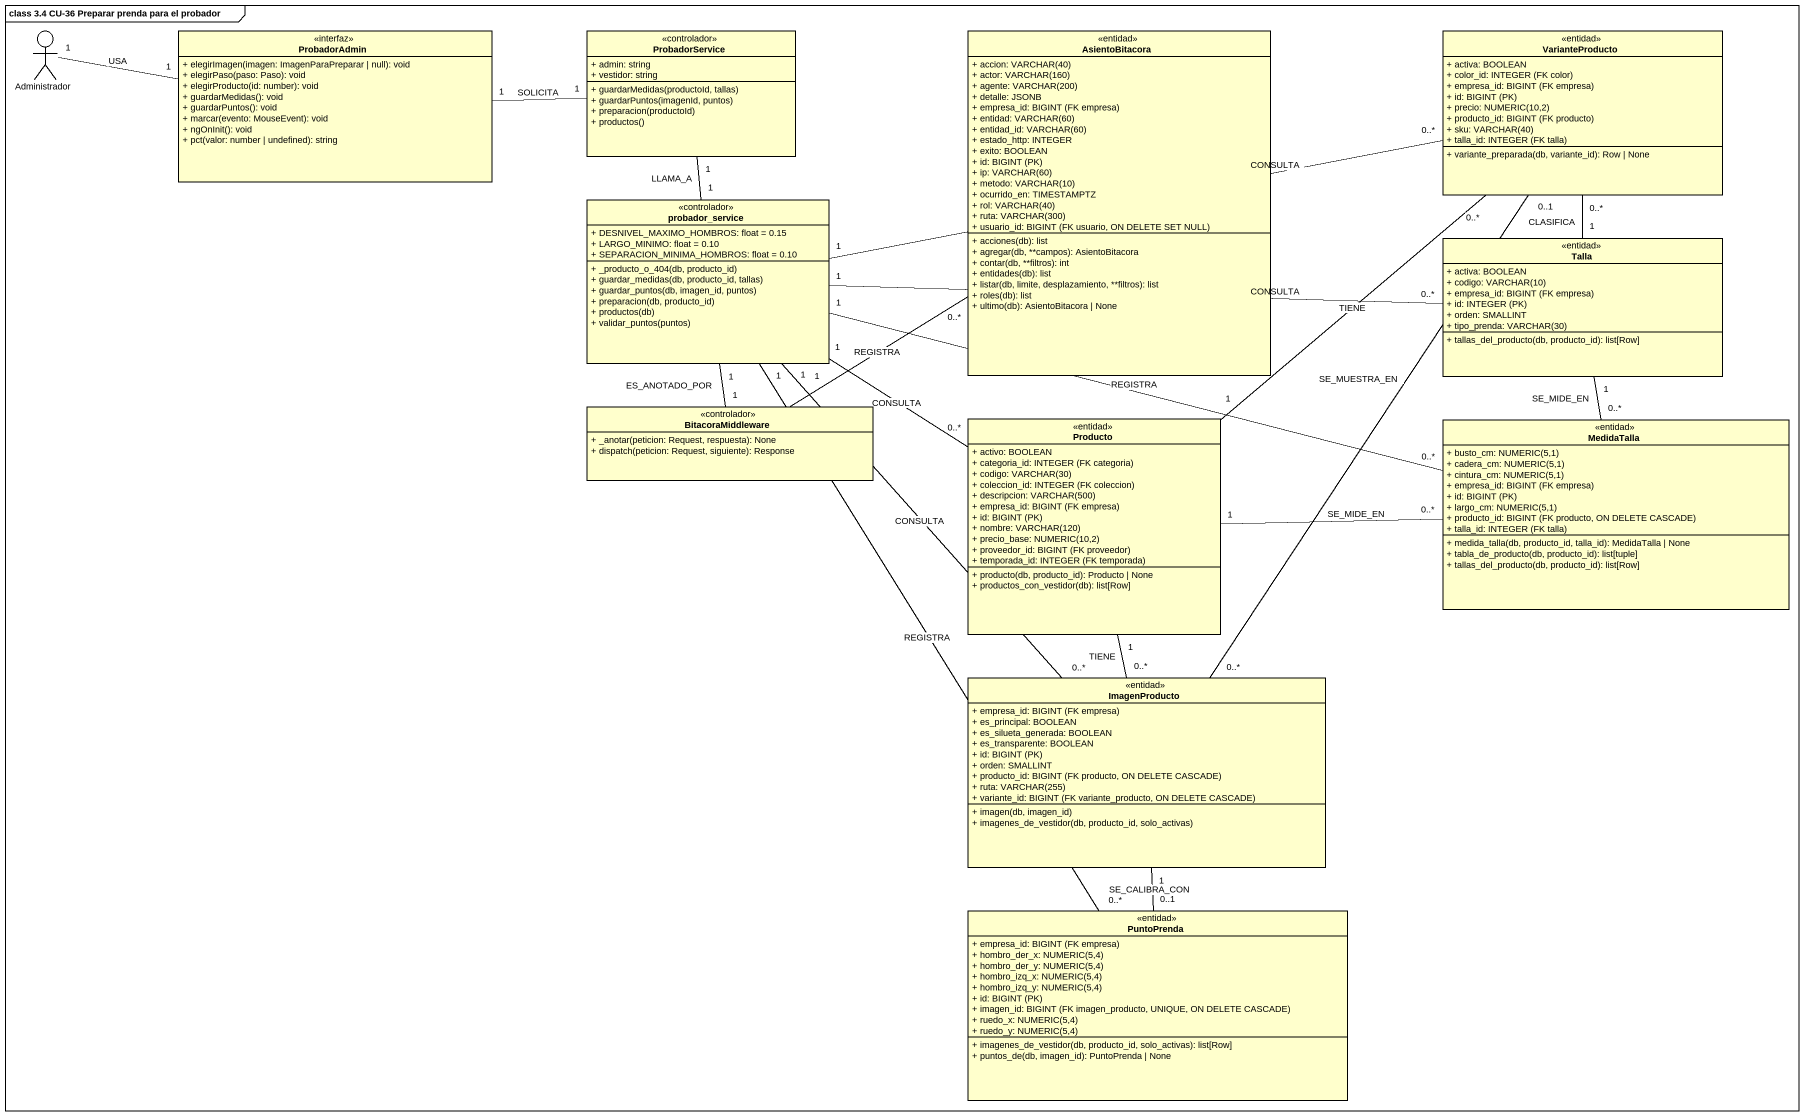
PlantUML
@startuml
mainframe class 3.4 CU-36 Preparar prenda para el probador
allowmixing
hide circle
hide empty members
skinparam classAttributeIconSize 0
actor Administrador
class ProbadorAdmin <<interfaz>> {
  + elegirImagen(imagen: ImagenParaPreparar | null): void
  + elegirPaso(paso: Paso): void
  + elegirProducto(id: number): void
  + guardarMedidas(): void
  + guardarPuntos(): void
  + marcar(evento: MouseEvent): void
  + ngOnInit(): void
  + pct(valor: number | undefined): string
}
class ProbadorService <<controlador>> {
  + admin: string
  + vestidor: string
  + guardarMedidas(productoId, tallas)
  + guardarPuntos(imagenId, puntos)
  + preparacion(productoId)
  + productos()
}
class AsientoBitacora <<entidad>> {
  {field} + accion: VARCHAR(40)
  {field} + actor: VARCHAR(160)
  {field} + agente: VARCHAR(200)
  + detalle: JSONB
  {field} + empresa_id: BIGINT (FK empresa)
  {field} + entidad: VARCHAR(60)
  {field} + entidad_id: VARCHAR(60)
  + estado_http: INTEGER
  + exito: BOOLEAN
  {field} + id: BIGINT (PK)
  {field} + ip: VARCHAR(60)
  {field} + metodo: VARCHAR(10)
  + ocurrido_en: TIMESTAMPTZ
  {field} + rol: VARCHAR(40)
  {field} + ruta: VARCHAR(300)
  {field} + usuario_id: BIGINT (FK usuario, ON DELETE SET NULL)
  + acciones(db): list
  + agregar(db, **campos): AsientoBitacora
  + contar(db, **filtros): int
  + entidades(db): list
  + listar(db, limite, desplazamiento, **filtros): list
  + roles(db): list
  + ultimo(db): AsientoBitacora | None
}
class VarianteProducto <<entidad>> {
  + activa: BOOLEAN
  {field} + color_id: INTEGER (FK color)
  {field} + empresa_id: BIGINT (FK empresa)
  {field} + id: BIGINT (PK)
  {field} + precio: NUMERIC(10,2)
  {field} + producto_id: BIGINT (FK producto)
  {field} + sku: VARCHAR(40)
  {field} + talla_id: INTEGER (FK talla)
  + variante_preparada(db, variante_id): Row | None
}
class probador_service <<controlador>> {
  + DESNIVEL_MAXIMO_HOMBROS: float = 0.15
  + LARGO_MINIMO: float = 0.10
  + SEPARACION_MINIMA_HOMBROS: float = 0.10
  + _producto_o_404(db, producto_id)
  + guardar_medidas(db, producto_id, tallas)
  + guardar_puntos(db, imagen_id, puntos)
  + preparacion(db, producto_id)
  + productos(db)
  + validar_puntos(puntos)
}
class Talla <<entidad>> {
  + activa: BOOLEAN
  {field} + codigo: VARCHAR(10)
  {field} + empresa_id: BIGINT (FK empresa)
  {field} + id: INTEGER (PK)
  + orden: SMALLINT
  {field} + tipo_prenda: VARCHAR(30)
  + tallas_del_producto(db, producto_id): list[Row]
}
class BitacoraMiddleware <<controlador>> {
  + _anotar(peticion: Request, respuesta): None
  + dispatch(peticion: Request, siguiente): Response
}
class Producto <<entidad>> {
  + activo: BOOLEAN
  {field} + categoria_id: INTEGER (FK categoria)
  {field} + codigo: VARCHAR(30)
  {field} + coleccion_id: INTEGER (FK coleccion)
  {field} + descripcion: VARCHAR(500)
  {field} + empresa_id: BIGINT (FK empresa)
  {field} + id: BIGINT (PK)
  {field} + nombre: VARCHAR(120)
  {field} + precio_base: NUMERIC(10,2)
  {field} + proveedor_id: BIGINT (FK proveedor)
  {field} + temporada_id: INTEGER (FK temporada)
  + producto(db, producto_id): Producto | None
  + productos_con_vestidor(db): list[Row]
}
class MedidaTalla <<entidad>> {
  {field} + busto_cm: NUMERIC(5,1)
  {field} + cadera_cm: NUMERIC(5,1)
  {field} + cintura_cm: NUMERIC(5,1)
  {field} + empresa_id: BIGINT (FK empresa)
  {field} + id: BIGINT (PK)
  {field} + largo_cm: NUMERIC(5,1)
  {field} + producto_id: BIGINT (FK producto, ON DELETE CASCADE)
  {field} + talla_id: INTEGER (FK talla)
  + medida_talla(db, producto_id, talla_id): MedidaTalla | None
  + tabla_de_producto(db, producto_id): list[tuple]
  + tallas_del_producto(db, producto_id): list[Row]
}
class ImagenProducto <<entidad>> {
  {field} + empresa_id: BIGINT (FK empresa)
  + es_principal: BOOLEAN
  + es_silueta_generada: BOOLEAN
  + es_transparente: BOOLEAN
  {field} + id: BIGINT (PK)
  + orden: SMALLINT
  {field} + producto_id: BIGINT (FK producto, ON DELETE CASCADE)
  {field} + ruta: VARCHAR(255)
  {field} + variante_id: BIGINT (FK variante_producto, ON DELETE CASCADE)
  + imagen(db, imagen_id)
  + imagenes_de_vestidor(db, producto_id, solo_activas)
}
class PuntoPrenda <<entidad>> {
  {field} + empresa_id: BIGINT (FK empresa)
  {field} + hombro_der_x: NUMERIC(5,4)
  {field} + hombro_der_y: NUMERIC(5,4)
  {field} + hombro_izq_x: NUMERIC(5,4)
  {field} + hombro_izq_y: NUMERIC(5,4)
  {field} + id: BIGINT (PK)
  {field} + imagen_id: BIGINT (FK imagen_producto, UNIQUE, ON DELETE CASCADE)
  {field} + ruedo_x: NUMERIC(5,4)
  {field} + ruedo_y: NUMERIC(5,4)
  + imagenes_de_vestidor(db, producto_id, solo_activas): list[Row]
  + puntos_de(db, imagen_id): PuntoPrenda | None
}
Administrador "1" -right- "1" ProbadorAdmin : USA
ProbadorAdmin "1" -right- "1" ProbadorService : SOLICITA
ProbadorService "1" -- "1" probador_service : LLAMA_A
VarianteProducto "0..1" -- "0..*" ImagenProducto : SE_MUESTRA_EN
probador_service "1" -right- "0..*" VarianteProducto : CONSULTA
probador_service "1" -right- "0..*" Talla : CONSULTA
probador_service "1" -- "1" BitacoraMiddleware : ES_ANOTADO_POR
probador_service "1" -- "0..*" Producto : CONSULTA
probador_service "1" -right- "0..*" MedidaTalla : REGISTRA
probador_service "1" -- "0..*" ImagenProducto : CONSULTA
probador_service "1" -- "0..*" PuntoPrenda : REGISTRA
Talla "1" -up- "0..*" VarianteProducto : CLASIFICA
Talla "1" -- "0..*" MedidaTalla : SE_MIDE_EN
BitacoraMiddleware "1" -up- "0..*" AsientoBitacora : REGISTRA
Producto "1" -up- "0..*" VarianteProducto : TIENE
Producto "1" -right- "0..*" MedidaTalla : SE_MIDE_EN
Producto "1" -- "0..*" ImagenProducto : TIENE
ImagenProducto "1" -- "0..1" PuntoPrenda : SE_CALIBRA_CON
@enduml
